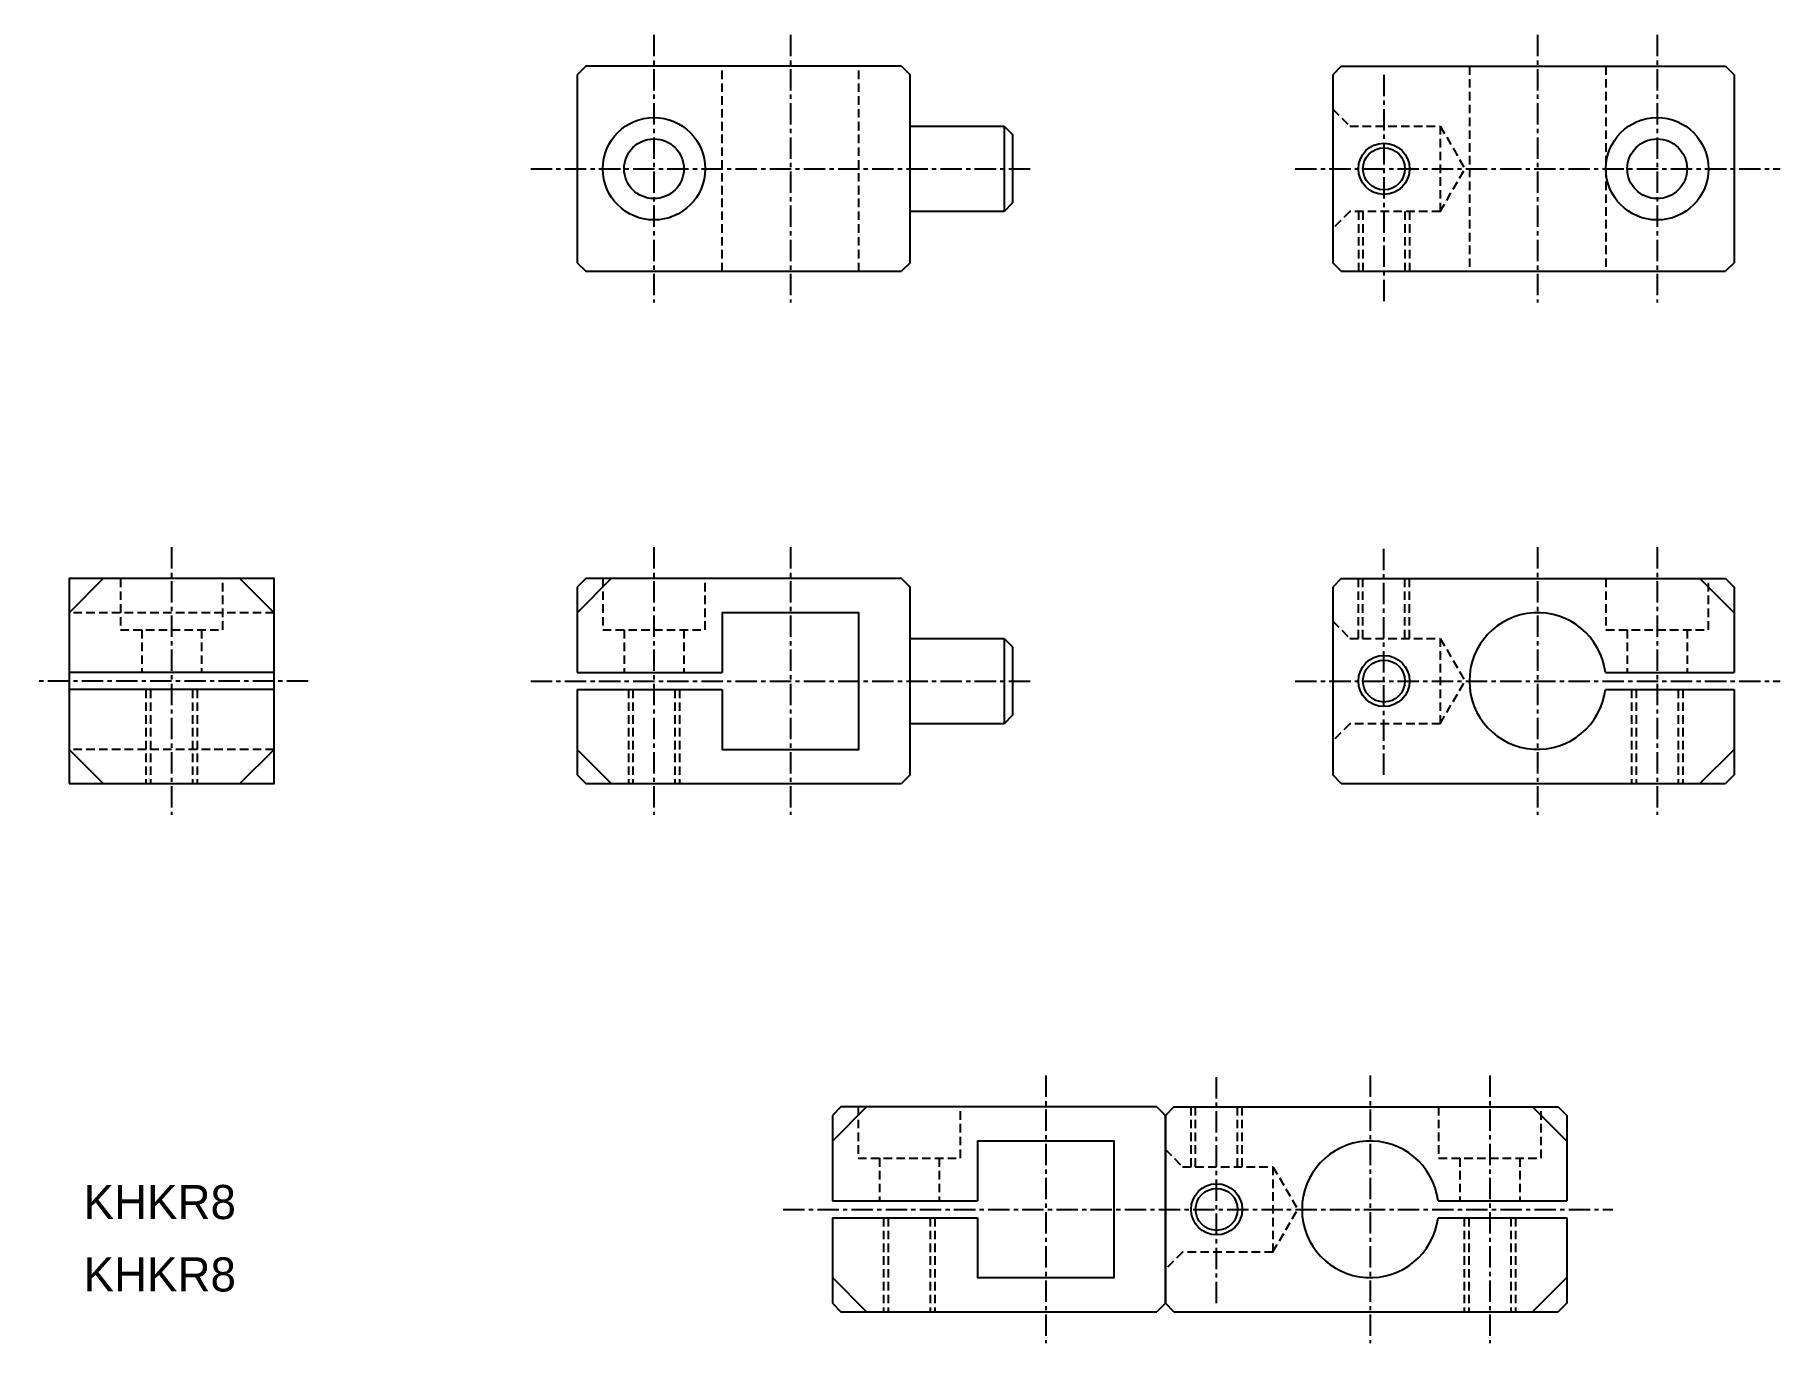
# Model space of a CAD drawing. Extents: x 46 to 148, y 168 to 244.
import ezdxf

# ---------------------------------------------------------------- set-up
doc = ezdxf.new("R2010")
doc.units = 0
doc.linetypes.add('CENTER', pattern=[2, 1.25, -0.25, 0.25, -0.25])
doc.linetypes.add('DASHED', pattern=[0.75, 0.5, -0.25])
doc.layers.get('0').update_dxf_attribs({"linetype": 'CONTINUOUS'})
doc.layers.add('CENTER', color=1, linetype='CENTER')

msp = doc.modelspace()

# ---------------------------------------------------------------- linework, layer by layer
at = {"color": 7, "linetype": 'CONTINUOUS'}
for p, q in [((77.85, 242.5), (77.35, 242)), ((96.35, 242.5), (77.85, 242.5)), ((96.35, 242.5), (96.85, 242)), ((122.1, 242.5), (121.6, 242)), ((122.1, 242.5), (144.6, 242.5)), ((144.6, 242.5), (145.1, 242)), ((77.35, 242), (77.35, 231)), ((96.85, 231), (96.85, 242)), ((121.6, 242), (121.6, 231)), ((145.1, 242), (145.1, 231)), ((96.85, 239), (102.35, 239)), ((102.35, 239), (102.35, 234)), ((102.35, 239), (102.85, 238.5)), ((102.85, 238.5), (102.85, 234.5)), ((102.85, 234.5), (102.35, 234)), ((102.35, 234), (96.85, 234)), ((77.35, 231), (77.85, 230.5)), ((96.85, 231), (96.35, 230.5)), ((122.1, 230.5), (121.6, 231)), ((145.1, 231), (144.6, 230.5)), ((77.85, 230.5), (96.35, 230.5)), ((122.1, 230.5), (144.6, 230.5)), ((49.6, 212.5), (47.6, 210.5)), ((57.6, 212.5), (59.6, 210.5)), ((77.85, 212.5), (77.35, 212)), ((79.35, 212.5), (77.35, 210.5)), ((77.35, 212), (77.35, 207)), ((96.35, 212.5), (77.85, 212.5)), ((96.35, 212.5), (96.85, 212)), ((96.85, 201), (96.85, 212)), ((122.1, 212.5), (121.6, 212)), ((121.6, 212), (121.6, 201)), ((122.1, 212.5), (144.6, 212.5)), ((144.6, 212.5), (145.1, 212)), ((145.1, 212), (145.1, 207)), ((96.85, 209), (102.35, 209)), ((102.35, 209), (102.35, 204)), ((102.35, 209), (102.85, 208.5)), ((102.85, 208.5), (102.85, 204.5)), ((59.6, 207), (47.6, 207)), ((77.35, 207), (85.85, 207)), ((137.57, 207), (145.1, 207)), ((59.6, 206), (47.6, 206)), ((77.35, 206), (77.35, 201)), ((77.35, 206), (85.85, 206)), ((137.57, 206), (145.1, 206)), ((145.1, 206), (145.1, 201)), ((102.85, 204.5), (102.35, 204)), ((102.35, 204), (96.85, 204)), ((49.6, 200.5), (47.6, 202.5)), ((57.6, 200.5), (59.6, 202.5)), ((79.35, 200.5), (77.35, 202.5)), ((77.35, 201), (77.85, 200.5)), ((77.85, 200.5), (96.35, 200.5)), ((96.85, 201), (96.35, 200.5)), ((122.1, 200.5), (121.6, 201)), ((122.1, 200.5), (144.6, 200.5)), ((145.1, 201), (144.6, 200.5)), ((94.3, 181.56), (92.3, 179.56)), ((92.8, 181.56), (92.3, 181.06)), ((92.3, 181.06), (92.3, 176.06)), ((111.3, 181.56), (92.8, 181.56)), ((111.3, 181.56), (111.8, 181.06)), ((112.3, 181.56), (111.8, 181.06)), ((111.8, 181.06), (111.8, 170.06)), ((111.8, 170.06), (111.8, 181.06)), ((112.3, 181.56), (134.8, 181.56)), ((134.8, 181.56), (135.3, 181.06)), ((135.3, 181.06), (135.3, 176.06)), ((92.3, 176.06), (100.8, 176.06)), ((127.77, 176.06), (135.3, 176.06)), ((92.3, 175.06), (100.8, 175.06)), ((92.3, 175.06), (92.3, 170.06)), ((127.77, 175.06), (135.3, 175.06)), ((135.3, 175.06), (135.3, 170.06)), ((94.3, 169.56), (92.3, 171.56)), ((92.3, 170.06), (92.8, 169.56)), ((111.8, 170.06), (111.3, 169.56)), ((112.3, 169.56), (111.8, 170.06)), ((135.3, 170.06), (134.8, 169.56)), ((92.8, 169.56), (111.3, 169.56)), ((112.3, 169.56), (134.8, 169.56))]:
    msp.add_line(p, q, dxfattribs=at)
at = {"color": 3, "linetype": 'DASHED'}
for p, q in [((85.85, 230.5), (85.85, 242.5)), ((93.85, 230.5), (93.85, 242.5)), ((129.6, 242.5), (129.6, 230.5)), ((137.6, 242.5), (137.6, 230.5)), ((121.6, 240), (122.6, 239)), ((122.6, 239), (127.9, 239)), ((127.9, 239), (129.34, 236.5)), ((127.9, 239), (127.9, 234)), ((127.9, 234), (129.34, 236.5)), ((122.6, 234), (121.6, 233)), ((127.9, 234), (122.6, 234)), ((123.1, 234), (123.1, 230.5)), ((123.37, 234), (123.37, 230.5)), ((125.83, 234), (125.83, 230.5)), ((126.1, 234), (126.1, 230.5)), ((50.6, 212.5), (50.6, 209.5)), ((56.6, 209.5), (56.6, 212.5)), ((78.85, 212.5), (78.85, 209.5)), ((84.85, 209.5), (84.85, 212.5)), ((123.1, 209), (123.1, 212.5)), ((123.37, 209), (123.37, 212.5)), ((125.83, 209), (125.83, 212.5)), ((126.1, 209), (126.1, 212.5)), ((137.6, 212.5), (137.6, 209.5)), ((143.6, 209.5), (143.6, 212.5)), ((59.6, 210.5), (47.6, 210.5)), ((121.6, 210), (122.6, 209)), ((50.6, 209.5), (56.6, 209.5)), ((51.85, 209.5), (51.85, 207)), ((55.35, 209.5), (55.35, 207)), ((78.85, 209.5), (84.85, 209.5)), ((80.1, 209.5), (80.1, 207)), ((83.6, 209.5), (83.6, 207)), ((122.6, 209), (127.9, 209)), ((127.9, 209), (127.9, 204)), ((127.9, 209), (129.34, 206.5)), ((137.6, 209.5), (143.6, 209.5)), ((138.85, 209.5), (138.85, 207)), ((142.35, 209.5), (142.35, 207)), ((127.9, 204), (129.34, 206.5)), ((52.1, 206), (52.1, 200.5)), ((52.37, 206), (52.37, 200.5)), ((54.83, 206), (54.83, 200.5)), ((55.1, 206), (55.1, 200.5)), ((80.35, 206), (80.35, 200.5)), ((80.62, 206), (80.62, 200.5)), ((83.08, 206), (83.08, 200.5)), ((83.35, 206), (83.35, 200.5)), ((139.1, 206), (139.1, 200.5)), ((139.37, 206), (139.37, 200.5)), ((141.83, 206), (141.83, 200.5)), ((142.1, 206), (142.1, 200.5)), ((122.6, 204), (121.6, 203)), ((127.9, 204), (122.6, 204)), ((59.6, 202.5), (47.6, 202.5)), ((93.8, 181.56), (93.8, 178.56)), ((99.8, 178.56), (99.8, 181.56)), ((113.3, 178.06), (113.3, 181.56)), ((113.57, 178.06), (113.57, 181.56)), ((116.03, 178.06), (116.03, 181.56)), ((116.3, 178.06), (116.3, 181.56)), ((127.8, 181.56), (127.8, 178.56)), ((133.8, 178.56), (133.8, 181.56)), ((111.8, 179.06), (112.8, 178.06)), ((93.8, 178.56), (99.8, 178.56)), ((95.05, 178.56), (95.05, 176.06)), ((98.55, 178.56), (98.55, 176.06)), ((112.8, 178.06), (118.1, 178.06)), ((118.1, 178.06), (119.55, 175.56)), ((118.1, 178.06), (118.1, 173.06)), ((127.8, 178.56), (133.8, 178.56)), ((129.05, 178.56), (129.05, 176.06)), ((132.55, 178.56), (132.55, 176.06)), ((95.3, 175.06), (95.3, 169.56)), ((95.57, 175.06), (95.57, 169.56)), ((98.03, 175.06), (98.03, 169.56)), ((98.3, 175.06), (98.3, 169.56)), ((118.1, 173.06), (119.55, 175.56)), ((129.3, 175.06), (129.3, 169.56)), ((129.57, 175.06), (129.57, 169.56)), ((132.03, 175.06), (132.03, 169.56)), ((132.3, 175.06), (132.3, 169.56)), ((112.8, 173.06), (111.8, 172.06)), ((118.1, 173.06), (112.8, 173.06))]:
    msp.add_line(p, q, dxfattribs=at)
for p, q in [((143.1, 212.5), (145.1, 210.5)), ((143.1, 200.5), (145.1, 202.5)), ((133.3, 181.56), (135.3, 179.56)), ((133.3, 169.56), (135.3, 171.56))]:
    msp.add_line(p, q)
at = {"color": 7, "linetype": 'CONTINUOUS'}
msp.add_lwpolyline([(47.6, 200.5), (59.6, 200.5), (59.6, 212.5), (47.6, 212.5)], close=True, dxfattribs=at)
for points in [[(85.85, 206), (85.85, 202.5), (93.85, 202.5), (93.85, 210.5), (85.85, 210.5), (85.85, 207)], [(100.8, 175.06), (100.8, 171.56), (108.8, 171.56), (108.8, 179.56), (100.8, 179.56), (100.8, 176.06)]]:
    msp.add_lwpolyline(points, dxfattribs=at)
for centre, radius in [((81.85, 236.5), 3), ((140.6, 236.5), 3), ((81.85, 236.5), 1.75), ((140.6, 236.5), 1.75), ((124.6, 236.5), 1.23), ((124.6, 206.5), 1.23), ((114.8, 175.56), 1.23)]:
    msp.add_circle(centre, radius, dxfattribs=at)
at = {"color": 3, "linetype": 'CONTINUOUS'}
for centre in [(124.6, 236.5), (124.6, 206.5), (114.8, 175.56)]:
    msp.add_circle(centre, 1.5, dxfattribs=at)
at = {"color": 7, "linetype": 'CONTINUOUS'}
for centre in [(133.6, 206.5), (123.8, 175.56)]:
    msp.add_arc(centre, 4, 7.1808, 352.8192, dxfattribs=at)
at = {"layer": 'CENTER', "color": 1, "linetype": 'CENTER'}
for p, q in [((81.85, 244.34), (81.85, 228.67)), ((89.85, 244.34), (89.85, 228.67)), ((133.6, 244.34), (133.6, 228.67)), ((140.6, 244.34), (140.6, 228.67)), ((124.6, 242), (124.6, 228.67)), ((74.63, 236.5), (104.08, 236.5)), ((119.4, 236.5), (147.8, 236.5)), ((53.6, 214.34), (53.6, 198.67)), ((81.85, 214.34), (81.85, 198.67)), ((89.85, 214.34), (89.85, 198.67)), ((124.6, 201), (124.6, 214.34)), ((133.6, 214.34), (133.6, 198.67)), ((140.6, 214.34), (140.6, 198.67)), ((61.6, 206.5), (45.6, 206.5)), ((74.63, 206.5), (104.08, 206.5)), ((119.4, 206.5), (147.8, 206.5)), ((104.8, 183.4), (104.8, 167.73)), ((114.8, 170.06), (114.8, 183.4)), ((123.8, 183.4), (123.8, 167.73)), ((130.8, 183.4), (130.8, 167.73)), ((89.42, 175.56), (138, 175.56))]:
    msp.add_line(p, q, dxfattribs=at)

# ---------------------------------------------------------------- texts
at = {"color": 7, "linetype": 'CONTINUOUS'}
for p in [(48.45, 174.99), (48.45, 170.75)]:
    msp.add_text('KHKR8', height=2, dxfattribs=at).set_placement(p)

doc.saveas('drawing.dxf')
